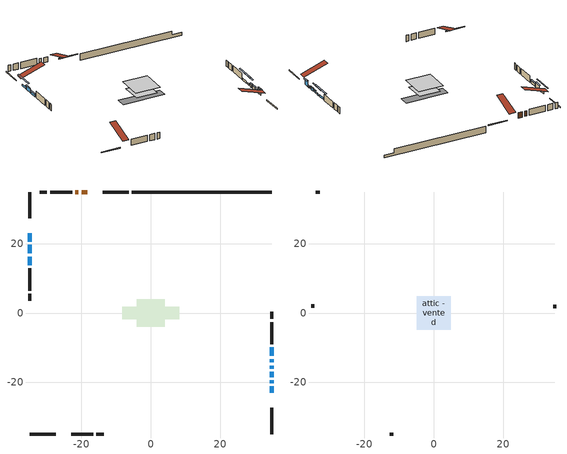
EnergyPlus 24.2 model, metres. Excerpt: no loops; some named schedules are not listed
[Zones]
conditioned space
 floor outside (Floor1 construction): -2.74,-2.74 -2.74,2.74 2.74,2.74 2.74,-2.74 z1.83
 floor adiabatic (AdiabaticFloorConstruction): -3.98,-3.98 -3.98,3.98 3.98,3.98 3.98,-3.98 z1.83
 floor foundation (Slab1 construction): -8.22,-1.84 -8.22,1.84 8.22,1.84 8.22,-1.84 z-0.76
 wall outside (RimJoist1 construction): -6.33,34.83 -13.88,34.83 / -34.83,-34.83 -27.29,-34.83 / -34.83,34.83 -34.83,27.29 / 34.83,-34.83 34.83,-27.29 z1.83:2.13
 wall outside (AdiabaticWallConstruction 1): -18.22,34.83 -19.9,34.83 / -20.83,34.83 -21.66,34.83 z1.83:3.86
 wall outside (AdiabaticWallConstruction): 34.83,-22.95 34.83,-21.12 z1.83:3.91; -34.83,22.95 -34.83,20.51 z1.83:2.54; 34.83,-20.19 34.83,-19.43 / 34.83,-14.2 34.83,-13.29 z1.83:2.44; 34.83,-18.5 34.83,-16.97 / 34.83,-16.05 34.83,-15.13 / -34.83,16.21 -34.83,13.77 z1.83:2.85; -34.83,19.58 -34.83,17.14 z1.83:3.48; 34.83,-12.36 34.83,-9.92 z1.83:2.59
 wall outside (Wall1 construction): -22.59,34.83 -28.97,34.83 / -22.95,-34.83 -16.57,-34.83 / -34.83,12.85 -34.83,6.47 / 34.83,-8.99 34.83,-2.61 z1.83:4.27
 wall outside (Wall2 construction): -29.9,34.83 -31.96,34.83 / -15.64,-34.83 -13.58,-34.83 / -34.83,5.54 -34.83,3.48 / 34.83,-1.68 34.83,0.38 z1.83:4.27
 wall foundation (FoundationWall1 construction): -5.4,34.83,-0.76 -5.4,34.83,1.83 30.81,34.83,1.83 30.81,34.83,0.38 34.83,34.83,0.38 34.83,34.83,-0.76
 window (WindowConstruction): 34.83,-22.95 34.83,-21.12 z1.83:3.91
 window (WindowConstruction 8): -34.83,22.95 -34.83,20.51 z1.83:2.54
 window (WindowConstruction 1): 34.83,-20.19 34.83,-19.43 z1.83:2.44
 window (WindowConstruction 2): 34.83,-18.5 34.83,-16.97 z1.83:2.85
 window (WindowConstruction 3): 34.83,-16.05 34.83,-15.13 z1.83:2.85
 window (WindowConstruction 4): -34.83,19.58 -34.83,17.14 z1.83:3.48
 window (WindowConstruction 5): -34.83,16.21 -34.83,13.77 z1.83:2.85
 window (WindowConstruction 6): 34.83,-14.2 34.83,-13.29 z1.83:2.44
 window (WindowConstruction 7): 34.83,-12.36 34.83,-9.92 z1.83:2.59
 door (Door): -18.22,34.83 -19.9,34.83 z1.83:3.86
 door (Door 1): -20.83,34.83 -21.66,34.83 z1.83:3.86
 ceiling adiabatic (AdiabaticFloorConstruction): 3.98,-3.98 3.98,3.98 -3.98,3.98 -3.98,-3.98 z1.83
attic - vented
 floor to conditioned space (Floor2 construction Reversed): -4.84,-4.84 -4.84,4.84 4.84,4.84 4.84,-4.84 z4.27
 wall outside (Wall3 construction): -32.89,34.83 -33.9,34.83 / -12.65,-34.83 -11.64,-34.83 / -34.83,2.55 -34.83,1.54 / 34.83,1.3 34.83,2.32 z1.83:4.27
 roof outside (Roof1 construction): -17.29,34.83,4.27 -17.29,25.41,7.41 -14.8,25.41,7.41 -14.8,34.83,4.27; -23.88,-34.83,4.27 -23.88,-25.41,7.41 -26.36,-25.41,7.41 -26.36,-34.83,4.27; -34.83,23.88,4.27 -25.41,23.88,7.41 -25.41,26.36,7.41 -34.83,26.36,4.27; 34.83,-23.88,4.27 25.41,-23.88,7.41 25.41,-26.36,7.41 34.83,-26.36,4.27
shading: 34.83,-20.92 34.83,-23.15 35.24,-23.15 35.24,-20.92 z4.11; -34.83,17.87 -34.83,25.59 -35.24,25.59 -35.24,17.87 z5.18; 34.83,-19.23 34.83,-20.39 35.24,-20.39 35.24,-19.23 z2.64; 34.83,-16.77 34.83,-18.7 35.24,-18.7 35.24,-16.77 z3.05; 34.83,-14.93 34.83,-16.25 35.24,-16.25 35.24,-14.93 z3.05; -34.83,16.94 -34.83,19.78 -35.24,19.78 -35.24,16.94 z3.68; -34.83,13.57 -34.83,16.41 -35.24,16.41 -35.24,13.57 z3.05; 34.83,-10.65 34.83,-16.84 35.24,-16.84 35.24,-10.65 z5.08; 34.83,-7.28 34.83,-15 35.24,-15 35.24,-7.28 z5.23
[Building]
Building 1: Terrain=Suburbs
[Site:Location]
Montreal Intl AP_QC: Latitude {deg}=45.47; Longitude {deg}=-73.74; Time Zone {hr}=-5; Elevation {m}=36; Keep Site Location Information=Yes
[Site:GroundTemperature:Shallow]
2.07863, -0.316383, -0.508184, 0.628371, 5.19101, 9.73239, 13.6695, 16.1636, 16.3755, 14.347, 10.5102, 6.10817
[Site:WaterMainsTemperature]
Calculation Method=Schedule; Temperature Schedule=mains temperature schedule
[Material] Roughness=Rough; Thermal Absorptance=0.9
Name | Thickness {m} | Conductivity {W/m-K} | Density {kg/m3} | Specific Heat {J/kg-K} | Solar Absorptance | Visible Absorptance
asphalt or fiberglass shingles | 0.00635 | 0.162714 | 1121.4 | 1465.45 | 0.4 | 0.4
ceiling loosefill ins | 0.0846667 | 0.0480833 | 16.02 | 1046.75 | 0.7 | 0.7
ceiling stud and cavity | 0.1397 | 0.152278 | 65.682 | 1177.47 | 0.7 | 0.7
concrete 4.0 in. | 0.1016 | 1.803125 | 2242.8 | 837.4 | 0.7 | 0.7
concrete 8.0 in. | 0.2032 | 1.803125 | 2242.8 | 837.4 | 0.7 | 0.7
door material | 0.04445 | 0.188738 | 512.64 | 1214.23 | 0.7 | 0.7
exterior vertical ins | 0.0342544 | 0.029427 | 32.04 | 1214.23 | 0.7 | 0.7
floor covering | 0.0127 | 0.0433444 | 54.468 | 1339.84 | 0.6 | 0.6
floor rigid ins | 0.051816 | 0.029427 | 32.04 | 1214.23 | 0.7 | 0.7
floor rigid ins 1; wall rigid ins | 0.512978 | 0.029427 | 32.04 | 1214.23 | 0.7 | 0.7
floor stud and cavity | 0.1397 | 0.423819 | 92.3553 | 1139.71 | 0.7 | 0.7
floor stud and cavity 1 | 0.1397 | 1.75129 | 37.0049 | 1207.88 | 0.7 | 0.7
furniture material conditioned space 1 | 0.1524 | 0.115458 | 640.8 | 1214.23 | 0.6 | 0.6
gypsum board | 0.0127 | 0.160291 | 801 | 837.4 | 0.6 | 0.6
gypsum board 1 | 0.0127 | 0.160291 | 801 | 837.4 | 0.7 | 0.7
osb sheathing 0.5 in. | 0.0127 | 0.115458 | 512.64 | 1214.23 | 0.7 | 0.7
osb sheathing 0.75 in. | 0.01905 | 0.115458 | 512.64 | 1214.23 | 0.7 | 0.7
osb sheathing 2.0 in. | 0.0508 | 0.115458 | 512.64 | 1214.23 | 0.7 | 0.7
rim joist stud and cavity | 0.0508 | 0.0293316 | 125.044 | 1163.47 | 0.6 | 0.6
wall stud and cavity | 0.1397 | 0.0823866 | 139.0536 | 1170.24 | 0.7 | 0.7
wall stud and cavity 1 | 0.1397 | 0.0899529 | 139.0536 | 1170.24 | 0.7 | 0.7
wall stud and cavity 2 | 0.0889 | 6.9971 | 50.32683 | 1063.81 | 0.6 | 0.6
wall stud and cavity 3 | 0.0889 | 0.380278 | 52.3479 | 1209.89 | 0.7 | 0.7
wall stud and cavity 4 | 0.0889 | 0.391764 | 83.0341 | 1211.67 | 0.7 | 0.7
wood siding | 0.0254 | 0.102417 | 544.68 | 1172.36 | 0.4 | 0.4
wood siding 1 | 0.00254 | 0.102417 | 544.68 | 1172.36 | 0.4 | 0.4
wood siding 2; wood siding 3; wood siding 4 | 0.0254 | 0.102417 | 544.68 | 1172.36 | 0.7 | 0.7
[WindowMaterial:SimpleGlazingSystem]
Name | U-Factor {W/m2-K} | Solar Heat Gain Coefficient
WindowMaterial | 3.355698 | 0.72
WindowMaterial 1 | 4.30847 | 0.65
WindowMaterial 2 | 3.66969 | 0.7
WindowMaterial 3 | 3.886591 | 0.68
WindowMaterial 4 | 3.35002 | 0.72
WindowMaterial 5 | 3.75089 | 0.69
WindowMaterial 6 | 4.20853 | 0.66
WindowMaterial 7 | 3.91668 | 0.68
WindowMaterial 8 | 3.76906 | 0.69
[Construction]
AdiabaticFloorConstruction: floor stud and cavity 1, floor rigid ins 1, osb sheathing 0.75 in., floor covering
AdiabaticWallConstruction: wood siding 3, wall rigid ins, wall stud and cavity 3, gypsum board
AdiabaticWallConstruction 1: wood siding 4, wall rigid ins, wall stud and cavity 3, gypsum board
Door; Door 1: door material
Floor1 construction: floor stud and cavity, floor rigid ins, osb sheathing 0.75 in., floor covering
Floor2 construction Reversed: gypsum board, ceiling stud and cavity, ceiling loosefill ins
FoundationWall1 construction: concrete 8.0 in., gypsum board 1
furniture construction conditioned space 1: furniture material conditioned space 1
PartitionWallConstruction: gypsum board, wall stud and cavity 4, gypsum board
RimJoist1 construction: wood siding 2, osb sheathing 2.0 in., rim joist stud and cavity
Roof1 construction: asphalt or fiberglass shingles
Slab1 construction: concrete 4.0 in.
Wall1 construction: wood siding, osb sheathing 0.5 in., wall stud and cavity, gypsum board
Wall2 construction: wood siding, osb sheathing 0.5 in., wall stud and cavity 1, gypsum board
Wall3 construction: wood siding 1, wall stud and cavity 2
WindowConstruction: WindowMaterial
WindowConstruction 1: WindowMaterial 1
WindowConstruction 2: WindowMaterial 2
WindowConstruction 3: WindowMaterial 3
WindowConstruction 4: WindowMaterial 4
WindowConstruction 5: WindowMaterial 5
WindowConstruction 6: WindowMaterial 6
WindowConstruction 7: WindowMaterial 7
WindowConstruction 8: WindowMaterial 8
[Zone] Multiplier=1; Part of Total Floor Area=Yes
Name | Volume {m3}
attic - vented | 47.6886
conditioned space | 384.8
[Space]
Name | Zone | Volume {m3}
attic - vented 1 | attic - vented | 47.6886
conditioned space 1 | conditioned space | 384.8
[ZoneInfiltration:EffectiveLeakageArea]
infil attic - vented 1: Zone or Space=attic - vented 1; Schedule=Always On Discrete; Effective Air Leakage Area {cm2}=3742; Stack Coefficient=0.000387928; Wind Coefficient=1.33075e-05
[ZoneMixing]
whole house fan mix: Zone or Space=attic - vented; Schedule=Always On Continuous; Design Flow Rate Calculation Method=Flow/Zone; Design Flow Rate {m3/s}=0; Source Zone or Space=conditioned space
[SurfaceProperty:ExposedFoundationPerimeter]
Slab1: Exposed Perimeter Calculation Method=TotalExposedPerimeter; Total Exposed Perimeter {m}=40.235
[InternalMass] Zone or ZoneList=conditioned space; Space or SpaceList=conditioned space 1
Name | Construction | Surface Area {m2}
furniture mass conditioned space 1 | furniture construction conditioned space 1 | 61.6401
partition wall mass | PartitionWallConstruction | 154.1
[Lights]
interior lighting: Zone or ZoneList or Space or SpaceList=conditioned space 1; Schedule=interior lighting schedule; Design Level Calculation Method=LightingLevel; Lighting Level {W}=343.2; Return Air Fraction=0; Fraction Radiant=0.6; Fraction Visible=0.2; Fraction Replaceable=1
[People]
occupants: Zone or ZoneList or Space or SpaceList=conditioned space 1; Number of People Schedule=occupants schedule; Number of People Calculation Method=People; Number of People=3; Fraction Radiant=0.314171; Sensible Heat Fraction=0.56303; Activity Level Schedule=occupants activity schedule; Carbon Dioxide Generation Rate {m3/s-W}=0; Enable ASHRAE 55 Comfort Warnings=No; Mean Radiant Temperature Calculation Type=EnclosureAveraged
[ElectricEquipment] Zone or ZoneList or Space or SpaceList=conditioned space 1; Design Level Calculation Method=EquipmentLevel
Name | Schedule | Design Level {W} | Fraction Latent | Fraction Radiant | Fraction Lost
clothes dryer | clothes dryer schedule | 140.772 | 0.015 | 0.081 | 0.85
clothes washer | clothes washer schedule | 32.1985 | 0.03 | 0.162 | 0.7
cooking range | cooking range schedule | 215.147 | 0.08 | 0.432 | 0.2
dishwasher | dishwasher schedule | 66.8632 | 0.3 | 0.18 | 0.4
fridge | fridge schedule | 72.9452 | 0 | 0.6 | 0
mech vent house fan | mech vent house fan schedule | 19.9167 | 0 | 0 | 0.5
mech vent house fan cfis | mech vent house fan cfis schedule | 0 | 0 | 0 | 0
mech vent range fan 0 | mech vent range fan 0 schedule | 57 | 0 | 0 | 1
misc plug loads | misc plug loads schedule | 494.7 | 0.045 | 0.513 | 0.1
whole house fan | Always On Discrete | 0 | 0 | 0 | 1
[OtherEquipment] Zone or ZoneList or Space or SpaceList=conditioned space 1; Design Level Calculation Method=EquipmentLevel
Name | Fuel Type | Schedule | Design Level {W} | Fraction Latent | Fraction Radiant | Fraction Lost
clothes dryer 1 | Electricity | clothes dryer schedule | 0 | 0.015 | 0.081 | 0.85
cooking range 1 | Electricity | cooking range schedule | 0 | 0.08 | 0.432 | 0.2
general water use latent | None | general water use schedule | 62.594 | 1 | 0 | 0
general water use sensible | None | general water use schedule | -61.6891 | 0 | 0.6 | 0
mech vent house fan latent load | None | Always On Discrete | 0 | 1 | 0 | 0
mech vent house fan sensible load | None | Always On Discrete | 0 | 0 | 0 | 0
water heater energy adjustment1 | Electricity | Always On Discrete | 0.01 | 0 | 0 | 1
[ZoneInfiltration:DesignFlowRate] Zone or ZoneList or Space or SpaceList=conditioned space 1; Schedule=Always On Discrete; Design Flow Rate Calculation Method=Flow/Zone; Design Flow Rate {m3/s}=0
infil flow; natural vent flow; whole house fan flow
[AvailabilityManager:Scheduled]
central ac airloop Availability Manager: Schedule=Always On Discrete
[Foundation:Kiva]
Foundation Kiva 1: Initial Indoor Air Temperature {C}=18; Wall Height Above Grade {m}=1.83002; Wall Depth Below Slab {m}=0.2032; Custom Block Material Name 1=exterior vertical ins; Custom Block Depth 1 {m}=2.59001; Custom Block X Position 1 {m}=0.2159; Custom Block Z Position 1 {m}=0
[Foundation:Kiva:Settings]
Soil Conductivity {W/m-K}=0.849921; Soil Density {kg/m3}=1842.3; Soil Specific Heat {J/kg-K}=418.7; Ground Solar Absorptivity=0.9; Ground Thermal Absorptivity=0.9; Ground Surface Roughness {m}=0.03; Far-Field Width {m}=40; Deep-Ground Boundary Condition=ZeroFlux; Deep-Ground Depth {m}=40; Minimum Cell Dimension {m}=0.2; Maximum Cell Growth Coefficient=3; Simulation Timestep=Timestep
[Exterior:Lights]
exterior lighting: Schedule=exterior lighting schedule; Design Level {W}=75.6
[EnergyManagementSystem:GlobalVariable]
central_ac_airloop_Fan_RTF
infil_program_Qfan
infil_program_Qinf
natural_vent_program_Qnv
natural_vent_program_Qwhf
[EnergyManagementSystem:Sensor]
Name | Output:Variable or Output:Meter Index Key | Output:Variable or Output:Meter
airflow_gain | infil flow | Infiltration Sensible Heat Gain Energy
airflow_gain_1 | natural vent flow | Infiltration Sensible Heat Gain Energy
airflow_gain_2 | whole house fan flow | Infiltration Sensible Heat Gain Energy
airflow_loss | infil flow | Infiltration Sensible Heat Loss Energy
airflow_loss_1 | natural vent flow | Infiltration Sensible Heat Loss Energy
airflow_loss_2 | whole house fan flow | Infiltration Sensible Heat Loss Energy
clg_load_cond |  | Cooling:EnergyTransfer:Zone:CONDITIONED SPACE
clg_sp_s; clg_sp_s_1 | cooling setpoint | Schedule Value
clothes_dryer_exhaust_0_sch_s | clothes dryer exhaust 0 schedule | Schedule Value
cool_season | cooling season schedule | Schedule Value
htg_load_cond |  | Heating:EnergyTransfer:Zone:CONDITIONED SPACE
htg_sp_s; htg_sp_s_1 | heating setpoint | Schedule Value
ig_ee_conv | clothes dryer | Electric Equipment Convective Heating Energy
ig_ee_conv_2 | cooking range | Electric Equipment Convective Heating Energy
ig_ee_conv_4 | fridge | Electric Equipment Convective Heating Energy
ig_ee_conv_5 | misc plug loads | Electric Equipment Convective Heating Energy
ig_ee_conv_6 | whole house fan | Electric Equipment Convective Heating Energy
ig_ee_rad | clothes dryer | Electric Equipment Radiant Heating Energy
ig_ee_rad_2 | cooking range | Electric Equipment Radiant Heating Energy
ig_ee_rad_4 | fridge | Electric Equipment Radiant Heating Energy
ig_ee_rad_5 | misc plug loads | Electric Equipment Radiant Heating Energy
ig_ee_rad_6 | whole house fan | Electric Equipment Radiant Heating Energy
ig_lgt_conv | interior lighting | Lights Convective Heating Energy
ig_lgt_rad | interior lighting | Lights Radiant Heating Energy
ig_lgt_vis | interior lighting | Lights Visible Radiation Heating Energy
ig_oe_conv | clothes dryer 1 | Other Equipment Convective Heating Energy
ig_oe_conv_1 | cooking range 1 | Other Equipment Convective Heating Energy
ig_oe_conv_2 | general water use latent | Other Equipment Convective Heating Energy
ig_oe_conv_3 | general water use sensible | Other Equipment Convective Heating Energy
ig_oe_conv_4 | water heater energy adjustment1 | Other Equipment Convective Heating Energy
ig_oe_rad | clothes dryer 1 | Other Equipment Radiant Heating Energy
ig_oe_rad_1 | cooking range 1 | Other Equipment Radiant Heating Energy
ig_oe_rad_2 | general water use latent | Other Equipment Radiant Heating Energy
ig_oe_rad_3 | general water use sensible | Other Equipment Radiant Heating Energy
ig_oe_rad_4 | water heater energy adjustment1 | Other Equipment Radiant Heating Energy
ig_ppl_conv | occupants | People Convective Heating Energy
ig_ppl_rad | occupants | People Radiant Heating Energy
im_conv | furniture mass conditioned space 1 | Surface Inside Face Convection Heat Gain Energy
im_conv_1 | partition wall mass | Surface Inside Face Convection Heat Gain Energy
im_ig | furniture mass conditioned space 1 | Surface Inside Face Internal Gains Radiation Heat Gain Energy
im_ig_1 | partition wall mass | Surface Inside Face Internal Gains Radiation Heat Gain Energy
im_lgt | furniture mass conditioned space 1 | Surface Inside Face Lights Radiation Heat Gain Energy
im_lgt_1 | partition wall mass | Surface Inside Face Lights Radiation Heat Gain Energy
im_sol | furniture mass conditioned space 1 | Surface Inside Face Solar Radiation Heat Gain Energy
im_sol_1 | partition wall mass | Surface Inside Face Solar Radiation Heat Gain Energy
im_surf | furniture mass conditioned space 1 | Surface Inside Face Net Surface Thermal Radiation Heat Gain Energy
im_surf_1 | partition wall mass | Surface Inside Face Net Surface Thermal Radiation Heat Gain Energy
mech_vent_range_fan_0_sch_s | mech vent range fan 0 schedule | Schedule Value
mv_conv | mech vent house fan | Electric Equipment Convective Heating Energy
mv_conv_1 | mech vent house fan cfis | Electric Equipment Convective Heating Energy
mv_conv_2 | mech vent range fan 0 | Electric Equipment Convective Heating Energy
mv_conv_3 | mech vent house fan latent load | Other Equipment Convective Heating Energy
mv_conv_4 | mech vent house fan sensible load | Other Equipment Convective Heating Energy
mv_rad | mech vent house fan | Electric Equipment Radiant Heating Energy
mv_rad_1 | mech vent house fan cfis | Electric Equipment Radiant Heating Energy
mv_rad_2 | mech vent range fan 0 | Electric Equipment Radiant Heating Energy
mv_rad_3 | mech vent house fan latent load | Other Equipment Radiant Heating Energy
mv_rad_4 | mech vent house fan sensible load | Other Equipment Radiant Heating Energy
natural_vent_s | natural vent schedule | Schedule Value
out_pb_s |  | Site Outdoor Air Barometric Pressure
out_wt_s |  | Site Outdoor Air Humidity Ratio
site_vw_s |  | Site Wind Speed
ss_back_out | Window1 | Surface Window Shortwave from Zone Back Out Window Heat Transfer Rate
ss_back_out_1 | Window11 | Surface Window Shortwave from Zone Back Out Window Heat Transfer Rate
ss_back_out_2 | Window2 | Surface Window Shortwave from Zone Back Out Window Heat Transfer Rate
ss_back_out_3 | Window3 | Surface Window Shortwave from Zone Back Out Window Heat Transfer Rate
ss_back_out_4 | Window4 | Surface Window Shortwave from Zone Back Out Window Heat Transfer Rate
ss_back_out_5 | Window5 | Surface Window Shortwave from Zone Back Out Window Heat Transfer Rate
ss_back_out_6 | Window6 | Surface Window Shortwave from Zone Back Out Window Heat Transfer Rate
ss_back_out_7 | Window8 | Surface Window Shortwave from Zone Back Out Window Heat Transfer Rate
ss_back_out_8 | Window9 | Surface Window Shortwave from Zone Back Out Window Heat Transfer Rate
ss_conv | Door1 | Surface Inside Face Convection Heat Gain Energy
ss_conv_1 | Door2 | Surface Inside Face Convection Heat Gain Energy
ss_conv_10 | Window9 | Surface Inside Face Convection Heat Gain Energy
ss_conv_2 | Window1 | Surface Inside Face Convection Heat Gain Energy
ss_conv_3 | Window11 | Surface Inside Face Convection Heat Gain Energy
ss_conv_4 | Window2 | Surface Inside Face Convection Heat Gain Energy
ss_conv_5 | Window3 | Surface Inside Face Convection Heat Gain Energy
ss_conv_6 | Window4 | Surface Inside Face Convection Heat Gain Energy
ss_conv_7 | Window5 | Surface Inside Face Convection Heat Gain Energy
ss_conv_8 | Window6 | Surface Inside Face Convection Heat Gain Energy
ss_conv_9 | Window8 | Surface Inside Face Convection Heat Gain Energy
ss_ig | Door1 | Surface Inside Face Internal Gains Radiation Heat Gain Energy
ss_ig_1 | Door2 | Surface Inside Face Internal Gains Radiation Heat Gain Energy
ss_ig_10 | Window9 | Surface Inside Face Internal Gains Radiation Heat Gain Energy
ss_ig_2 | Window1 | Surface Inside Face Internal Gains Radiation Heat Gain Energy
ss_ig_3 | Window11 | Surface Inside Face Internal Gains Radiation Heat Gain Energy
ss_ig_4 | Window2 | Surface Inside Face Internal Gains Radiation Heat Gain Energy
ss_ig_5 | Window3 | Surface Inside Face Internal Gains Radiation Heat Gain Energy
ss_ig_6 | Window4 | Surface Inside Face Internal Gains Radiation Heat Gain Energy
ss_ig_7 | Window5 | Surface Inside Face Internal Gains Radiation Heat Gain Energy
ss_ig_8 | Window6 | Surface Inside Face Internal Gains Radiation Heat Gain Energy
ss_ig_9 | Window8 | Surface Inside Face Internal Gains Radiation Heat Gain Energy
ss_lgt | Door1 | Surface Inside Face Lights Radiation Heat Gain Energy
ss_lgt_1 | Door2 | Surface Inside Face Lights Radiation Heat Gain Energy
ss_sol | Door1 | Surface Inside Face Solar Radiation Heat Gain Energy
ss_sol_1 | Door2 | Surface Inside Face Solar Radiation Heat Gain Energy
ss_surf | Door1 | Surface Inside Face Net Surface Thermal Radiation Heat Gain Energy
ss_surf_1 | Door2 | Surface Inside Face Net Surface Thermal Radiation Heat Gain Energy
ss_surf_10 | Window9 | Surface Inside Face Net Surface Thermal Radiation Heat Gain Energy
ss_surf_2 | Window1 | Surface Inside Face Net Surface Thermal Radiation Heat Gain Energy
ss_surf_3 | Window11 | Surface Inside Face Net Surface Thermal Radiation Heat Gain Energy
ss_surf_4 | Window2 | Surface Inside Face Net Surface Thermal Radiation Heat Gain Energy
ss_surf_5 | Window3 | Surface Inside Face Net Surface Thermal Radiation Heat Gain Energy
ss_surf_6 | Window4 | Surface Inside Face Net Surface Thermal Radiation Heat Gain Energy
ss_surf_7 | Window5 | Surface Inside Face Net Surface Thermal Radiation Heat Gain Energy
ss_surf_8 | Window6 | Surface Inside Face Net Surface Thermal Radiation Heat Gain Energy
ss_surf_9 | Window8 | Surface Inside Face Net Surface Thermal Radiation Heat Gain Energy
ss_trans_in | Window1 | Surface Window Transmitted Solar Radiation Rate
ss_trans_in_1 | Window11 | Surface Window Transmitted Solar Radiation Rate
ss_trans_in_2 | Window2 | Surface Window Transmitted Solar Radiation Rate
ss_trans_in_3 | Window3 | Surface Window Transmitted Solar Radiation Rate
ss_trans_in_4 | Window4 | Surface Window Transmitted Solar Radiation Rate
ss_trans_in_5 | Window5 | Surface Window Transmitted Solar Radiation Rate
ss_trans_in_6 | Window6 | Surface Window Transmitted Solar Radiation Rate
ss_trans_in_7 | Window8 | Surface Window Transmitted Solar Radiation Rate
ss_trans_in_8 | Window9 | Surface Window Transmitted Solar Radiation Rate
ss_trans_out | Window1 | Surface Inside Face Initial Transmitted Diffuse Transmitted Out Window Solar Radiation Rate
ss_trans_out_1 | Window11 | Surface Inside Face Initial Transmitted Diffuse Transmitted Out Window Solar Radiation Rate
ss_trans_out_2 | Window2 | Surface Inside Face Initial Transmitted Diffuse Transmitted Out Window Solar Radiation Rate
ss_trans_out_3 | Window3 | Surface Inside Face Initial Transmitted Diffuse Transmitted Out Window Solar Radiation Rate
ss_trans_out_4 | Window4 | Surface Inside Face Initial Transmitted Diffuse Transmitted Out Window Solar Radiation Rate
ss_trans_out_5 | Window5 | Surface Inside Face Initial Transmitted Diffuse Transmitted Out Window Solar Radiation Rate
ss_trans_out_6 | Window6 | Surface Inside Face Initial Transmitted Diffuse Transmitted Out Window Solar Radiation Rate
ss_trans_out_7 | Window8 | Surface Inside Face Initial Transmitted Diffuse Transmitted Out Window Solar Radiation Rate
ss_trans_out_8 | Window9 | Surface Inside Face Initial Transmitted Diffuse Transmitted Out Window Solar Radiation Rate
s_conv | Floor1 | Surface Inside Face Convection Heat Gain Energy
s_conv_1 | Floor2 | Surface Inside Face Convection Heat Gain Energy
s_conv_10 | Wall1:0 | Surface Inside Face Convection Heat Gain Energy
s_conv_11 | Wall1:180 | Surface Inside Face Convection Heat Gain Energy
s_conv_12 | Wall1:270 | Surface Inside Face Convection Heat Gain Energy
s_conv_13 | Wall1:90 | Surface Inside Face Convection Heat Gain Energy
s_conv_14 | Wall2:0 | Surface Inside Face Convection Heat Gain Energy
s_conv_15 | Wall2:180 | Surface Inside Face Convection Heat Gain Energy
s_conv_16 | Wall2:270 | Surface Inside Face Convection Heat Gain Energy
s_conv_17 | Wall2:90 | Surface Inside Face Convection Heat Gain Energy
s_conv_2 | FoundationWall1 | Surface Inside Face Convection Heat Gain Energy
s_conv_3 | inferred conditioned ceiling | Surface Inside Face Convection Heat Gain Energy
s_conv_4 | inferred conditioned floor | Surface Inside Face Convection Heat Gain Energy
s_conv_5 | RimJoist1:0 | Surface Inside Face Convection Heat Gain Energy
s_conv_6 | RimJoist1:180 | Surface Inside Face Convection Heat Gain Energy
s_conv_7 | RimJoist1:270 | Surface Inside Face Convection Heat Gain Energy
s_conv_8 | RimJoist1:90 | Surface Inside Face Convection Heat Gain Energy
s_conv_9 | Slab1 | Surface Inside Face Convection Heat Gain Energy
s_ig | Floor1 | Surface Inside Face Internal Gains Radiation Heat Gain Energy
s_ig_1 | Floor2 | Surface Inside Face Internal Gains Radiation Heat Gain Energy
s_ig_10 | Wall1:0 | Surface Inside Face Internal Gains Radiation Heat Gain Energy
s_ig_11 | Wall1:180 | Surface Inside Face Internal Gains Radiation Heat Gain Energy
s_ig_12 | Wall1:270 | Surface Inside Face Internal Gains Radiation Heat Gain Energy
s_ig_13 | Wall1:90 | Surface Inside Face Internal Gains Radiation Heat Gain Energy
s_ig_14 | Wall2:0 | Surface Inside Face Internal Gains Radiation Heat Gain Energy
s_ig_15 | Wall2:180 | Surface Inside Face Internal Gains Radiation Heat Gain Energy
s_ig_16 | Wall2:270 | Surface Inside Face Internal Gains Radiation Heat Gain Energy
s_ig_17 | Wall2:90 | Surface Inside Face Internal Gains Radiation Heat Gain Energy
s_ig_2 | FoundationWall1 | Surface Inside Face Internal Gains Radiation Heat Gain Energy
s_ig_3 | inferred conditioned ceiling | Surface Inside Face Internal Gains Radiation Heat Gain Energy
s_ig_4 | inferred conditioned floor | Surface Inside Face Internal Gains Radiation Heat Gain Energy
s_ig_5 | RimJoist1:0 | Surface Inside Face Internal Gains Radiation Heat Gain Energy
s_ig_6 | RimJoist1:180 | Surface Inside Face Internal Gains Radiation Heat Gain Energy
s_ig_7 | RimJoist1:270 | Surface Inside Face Internal Gains Radiation Heat Gain Energy
s_ig_8 | RimJoist1:90 | Surface Inside Face Internal Gains Radiation Heat Gain Energy
s_ig_9 | Slab1 | Surface Inside Face Internal Gains Radiation Heat Gain Energy
s_lgt | Floor1 | Surface Inside Face Lights Radiation Heat Gain Energy
